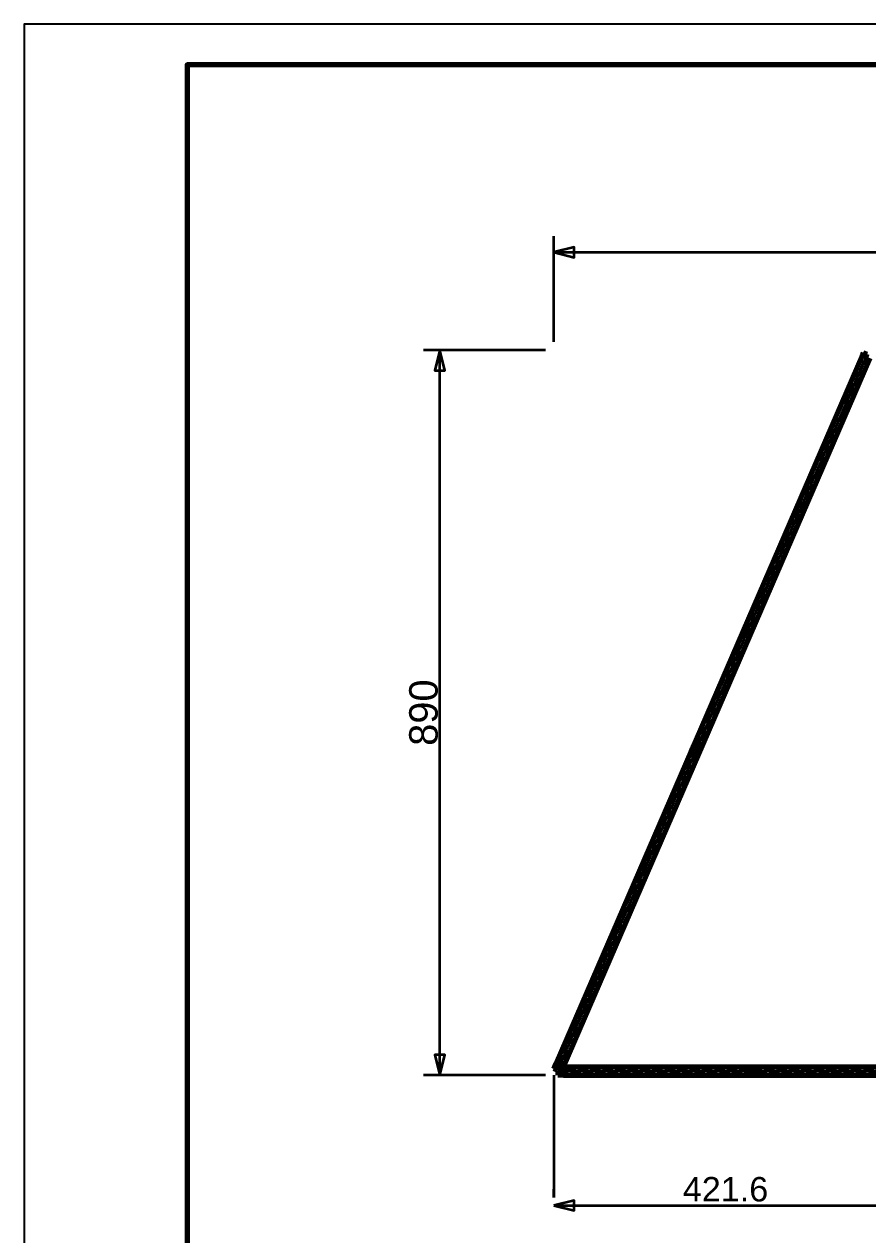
# Model space of a CAD drawing. Header units: millimetres. Extents: x 0 to 420, y 0 to 297.
# Drawn here: x 0 to 103.5, y 148.4 to 297 of the extents above; entities that cross this region are included whole.
import ezdxf
from ezdxf.enums import TextEntityAlignment as Align

# ---------------------------------------------------------------- set-up
doc = ezdxf.new("R2010")
doc.units = ezdxf.units.MM
doc.linetypes.add('DASHED', pattern=[1.524, 1.27, -0.254])
doc.styles.add('GOST', font='Arial')

msp = doc.modelspace()

# ---------------------------------------------------------------- linework, layer by layer
at = {"color": 7, "lineweight": 35}
for p, q in [((65, 258), (65, 271)), ((65, 269), (201.16, 269)), ((64, 257), (49, 257)), ((51, 168), (51, 257)), ((64, 168), (49, 168)), ((65, 168), (65, 153)), ((65, 153), (65, 154)), ((65, 152), (107.16, 152))]:
    msp.add_line(p, q, dxfattribs=at)
at = {"color": 5, "linetype": 'DASHED', "lineweight": 35}
for p, q in [((103.01, 256.64), (65, 168.78)), ((103.47, 256.45), (65.46, 168.58)), ((65.72, 169.2), (103.36, 256.2)), ((103.36, 256.2), (102.9, 256.4)), ((103.47, 256.45), (103.01, 256.64)), ((103.37, 256.19), (103.36, 256.2)), ((103.36, 256.2), (103.36, 256.2)), ((103.39, 256.19), (103.37, 256.19)), ((103.41, 256.18), (103.39, 256.19)), ((103.43, 256.17), (103.41, 256.18)), ((103.46, 256.16), (103.43, 256.17)), ((103.49, 256.14), (103.46, 256.16)), ((103.53, 256.12), (103.49, 256.14)), ((103.57, 256.11), (103.53, 256.12)), ((101.26, 252.62), (101.24, 252.55)), ((101.24, 252.55), (101.26, 252.62)), ((101.28, 252.66), (101.26, 252.62)), ((101.26, 252.62), (101.28, 252.66)), ((101.29, 252.67), (101.28, 252.66)), ((101.28, 252.66), (101.29, 252.67)), ((101.29, 252.67), (101.75, 252.47)), ((101.29, 252.67), (101.75, 252.47)), ((100.82, 251.58), (100.81, 251.57)), ((100.81, 251.57), (100.82, 251.58)), ((100.81, 251.57), (101.27, 251.37)), ((100.81, 251.57), (101.27, 251.37)), ((100.84, 251.62), (100.82, 251.58)), ((100.82, 251.58), (100.84, 251.62)), ((100.86, 251.69), (100.84, 251.62)), ((100.84, 251.62), (100.86, 251.69)), ((100.9, 251.78), (100.86, 251.69)), ((100.86, 251.69), (100.9, 251.78)), ((100.95, 251.88), (100.9, 251.78)), ((100.9, 251.78), (100.95, 251.88)), ((101, 252), (100.95, 251.88)), ((100.95, 251.88), (101, 252)), ((101.05, 252.12), (101, 252)), ((101, 252), (101.05, 252.12)), ((101.1, 252.24), (101.05, 252.12)), ((101.05, 252.12), (101.1, 252.24)), ((101.15, 252.36), (101.1, 252.24)), ((101.1, 252.24), (101.15, 252.36)), ((101.2, 252.46), (101.15, 252.36)), ((101.15, 252.36), (101.2, 252.46)), ((101.24, 252.55), (101.2, 252.46)), ((101.2, 252.46), (101.24, 252.55)), ((101.27, 251.37), (101.28, 251.38)), ((101.28, 251.38), (101.27, 251.37)), ((101.28, 251.38), (101.29, 251.42)), ((101.29, 251.42), (101.28, 251.38)), ((101.29, 251.42), (101.32, 251.49)), ((101.32, 251.49), (101.29, 251.42)), ((101.32, 251.49), (101.36, 251.58)), ((101.36, 251.58), (101.32, 251.49)), ((101.36, 251.58), (101.41, 251.68)), ((101.41, 251.68), (101.36, 251.58)), ((101.41, 251.68), (101.46, 251.8)), ((101.46, 251.8), (101.41, 251.68)), ((101.46, 251.8), (101.51, 251.92)), ((101.51, 251.92), (101.46, 251.8)), ((101.51, 251.92), (101.56, 252.04)), ((101.56, 252.04), (101.51, 251.92)), ((101.56, 252.04), (101.61, 252.16)), ((101.61, 252.16), (101.56, 252.04)), ((101.61, 252.16), (101.66, 252.26)), ((101.66, 252.26), (101.61, 252.16)), ((101.66, 252.26), (101.7, 252.35)), ((101.7, 252.35), (101.66, 252.26)), ((101.7, 252.35), (101.72, 252.42)), ((101.72, 252.42), (101.7, 252.35)), ((101.72, 252.42), (101.74, 252.46)), ((101.74, 252.46), (101.72, 252.42)), ((101.74, 252.46), (101.75, 252.47)), ((101.75, 252.47), (101.74, 252.46)), ((94.85, 237.78), (94.8, 237.67)), ((94.8, 237.67), (94.85, 237.78)), ((94.88, 237.86), (94.85, 237.78)), ((94.85, 237.78), (94.88, 237.86)), ((94.91, 237.93), (94.88, 237.86)), ((94.88, 237.86), (94.91, 237.93)), ((94.93, 237.97), (94.91, 237.93)), ((94.91, 237.93), (94.93, 237.97)), ((94.94, 237.98), (94.93, 237.97)), ((94.93, 237.97), (94.94, 237.98)), ((94.94, 237.98), (95.39, 237.79)), ((94.94, 237.98), (95.39, 237.79)), ((95.37, 237.73), (95.39, 237.77)), ((95.39, 237.77), (95.37, 237.73)), ((95.39, 237.77), (95.39, 237.79)), ((95.39, 237.79), (95.39, 237.77)), ((94.47, 236.9), (94.46, 236.88)), ((94.46, 236.88), (94.47, 236.9)), ((94.46, 236.88), (94.92, 236.68)), ((94.46, 236.88), (94.92, 236.68)), ((94.48, 236.94), (94.47, 236.9)), ((94.47, 236.9), (94.48, 236.94)), ((94.51, 237), (94.48, 236.94)), ((94.48, 236.94), (94.51, 237)), ((94.55, 237.09), (94.51, 237)), ((94.51, 237), (94.55, 237.09)), ((94.59, 237.2), (94.55, 237.09)), ((94.55, 237.09), (94.59, 237.2)), ((94.64, 237.31), (94.59, 237.2)), ((94.59, 237.2), (94.64, 237.31)), ((94.7, 237.43), (94.64, 237.31)), ((94.64, 237.31), (94.7, 237.43)), ((94.75, 237.56), (94.7, 237.43)), ((94.7, 237.43), (94.75, 237.56)), ((94.8, 237.67), (94.75, 237.56)), ((94.75, 237.56), (94.8, 237.67)), ((94.92, 236.7), (94.94, 236.74)), ((94.94, 236.74), (94.92, 236.7)), ((94.92, 236.68), (94.92, 236.7)), ((94.92, 236.7), (94.92, 236.68)), ((94.94, 236.74), (94.97, 236.8)), ((94.97, 236.8), (94.94, 236.74)), ((94.97, 236.8), (95.01, 236.89)), ((95.01, 236.89), (94.97, 236.8)), ((95.01, 236.89), (95.05, 237)), ((95.05, 237), (95.01, 236.89)), ((95.05, 237), (95.1, 237.11)), ((95.1, 237.11), (95.05, 237)), ((95.1, 237.11), (95.16, 237.24)), ((95.16, 237.24), (95.1, 237.11)), ((95.16, 237.24), (95.21, 237.36)), ((95.21, 237.36), (95.16, 237.24)), ((95.21, 237.36), (95.26, 237.47)), ((95.26, 237.47), (95.21, 237.36)), ((95.26, 237.47), (95.31, 237.58)), ((95.31, 237.58), (95.26, 237.47)), ((95.31, 237.58), (95.34, 237.67)), ((95.34, 237.67), (95.31, 237.58)), ((95.34, 237.67), (95.37, 237.73)), ((95.37, 237.73), (95.34, 237.67)), ((88.45, 222.99), (88.4, 222.87)), ((88.4, 222.87), (88.45, 222.99)), ((88.49, 223.09), (88.45, 222.99)), ((88.45, 222.99), (88.49, 223.09)), ((88.53, 223.18), (88.49, 223.09)), ((88.49, 223.09), (88.53, 223.18)), ((88.56, 223.25), (88.53, 223.18)), ((88.53, 223.18), (88.56, 223.25)), ((88.58, 223.29), (88.56, 223.25)), ((88.56, 223.25), (88.58, 223.29)), ((88.58, 223.3), (89.04, 223.1)), ((88.58, 223.3), (88.58, 223.29)), ((88.58, 223.3), (89.04, 223.1)), ((88.58, 223.29), (88.58, 223.3)), ((88.91, 222.79), (88.95, 222.89)), ((88.95, 222.89), (88.91, 222.79)), ((88.95, 222.89), (88.99, 222.98)), ((88.99, 222.98), (88.95, 222.89)), ((88.99, 222.98), (89.02, 223.05)), ((89.02, 223.05), (88.99, 222.98)), ((89.02, 223.05), (89.04, 223.09)), ((89.04, 223.09), (89.02, 223.05)), ((89.04, 223.09), (89.04, 223.1)), ((89.04, 223.1), (89.04, 223.09)), ((88.13, 222.25), (88.11, 222.21)), ((88.11, 222.21), (88.13, 222.25)), ((88.11, 222.21), (88.11, 222.2)), ((88.11, 222.2), (88.11, 222.21)), ((88.11, 222.2), (88.57, 222)), ((88.11, 222.2), (88.57, 222)), ((88.16, 222.32), (88.13, 222.25)), ((88.13, 222.25), (88.16, 222.32)), ((88.2, 222.41), (88.16, 222.32)), ((88.16, 222.32), (88.2, 222.41)), ((88.24, 222.51), (88.2, 222.41)), ((88.2, 222.41), (88.24, 222.51)), ((88.29, 222.63), (88.24, 222.51)), ((88.24, 222.51), (88.29, 222.63)), ((88.35, 222.75), (88.29, 222.63)), ((88.29, 222.63), (88.35, 222.75)), ((88.4, 222.87), (88.35, 222.75)), ((88.35, 222.75), (88.4, 222.87)), ((88.57, 222.01), (88.59, 222.05)), ((88.59, 222.05), (88.57, 222.01)), ((88.57, 222), (88.57, 222.01)), ((88.57, 222.01), (88.57, 222)), ((88.59, 222.05), (88.62, 222.12)), ((88.62, 222.12), (88.59, 222.05)), ((88.62, 222.12), (88.66, 222.21)), ((88.66, 222.21), (88.62, 222.12)), ((88.66, 222.21), (88.7, 222.31)), ((88.7, 222.31), (88.66, 222.21)), ((88.7, 222.31), (88.75, 222.43)), ((88.75, 222.43), (88.7, 222.31)), ((88.75, 222.43), (88.8, 222.55)), ((88.8, 222.55), (88.75, 222.43)), ((88.8, 222.55), (88.86, 222.67)), ((88.86, 222.67), (88.8, 222.55)), ((88.86, 222.67), (88.91, 222.79)), ((88.91, 222.79), (88.86, 222.67)), ((81.94, 207.94), (81.99, 208.06)), ((81.99, 208.06), (82.05, 208.19)), ((82.05, 208.19), (82.1, 208.3)), ((82.1, 208.3), (82.14, 208.41)), ((82.14, 208.41), (82.18, 208.49)), ((82.18, 208.49), (82.21, 208.56)), ((82.21, 208.56), (82.23, 208.6)), ((82.23, 208.61), (82.69, 208.42)), ((82.23, 208.61), (82.69, 208.42)), ((82.23, 208.6), (82.23, 208.61)), ((82.5, 207.99), (82.56, 208.1)), ((82.56, 208.1), (82.5, 207.99)), ((82.56, 208.1), (82.6, 208.21)), ((82.6, 208.21), (82.56, 208.1)), ((82.6, 208.21), (82.64, 208.3)), ((82.64, 208.3), (82.6, 208.21)), ((82.64, 208.3), (82.67, 208.36)), ((82.67, 208.36), (82.64, 208.3)), ((82.67, 208.36), (82.68, 208.4)), ((82.68, 208.4), (82.67, 208.36)), ((82.68, 208.4), (82.69, 208.42)), ((82.69, 208.42), (82.68, 208.4)), ((81.75, 207.51), (81.76, 207.53)), ((81.75, 207.51), (82.21, 207.32)), ((81.75, 207.51), (82.21, 207.32)), ((81.76, 207.53), (81.78, 207.57)), ((81.78, 207.57), (81.81, 207.63)), ((81.81, 207.63), (81.84, 207.72)), ((81.84, 207.72), (81.89, 207.83)), ((81.89, 207.83), (81.94, 207.94)), ((82.21, 207.32), (82.22, 207.33)), ((82.22, 207.33), (82.21, 207.32)), ((82.22, 207.33), (82.24, 207.37)), ((82.24, 207.37), (82.22, 207.33)), ((82.24, 207.37), (82.27, 207.44)), ((82.27, 207.44), (82.24, 207.37)), ((82.27, 207.44), (82.3, 207.52)), ((82.3, 207.52), (82.27, 207.44)), ((82.3, 207.52), (82.35, 207.63)), ((82.35, 207.63), (82.3, 207.52)), ((82.35, 207.63), (82.4, 207.74)), ((82.4, 207.74), (82.35, 207.63)), ((82.4, 207.74), (82.45, 207.87)), ((82.45, 207.87), (82.4, 207.74)), ((82.45, 207.87), (82.5, 207.99)), ((82.5, 207.99), (82.45, 207.87)), ((75.59, 193.26), (75.54, 193.14)), ((75.54, 193.14), (75.59, 193.26)), ((75.64, 193.38), (75.59, 193.26)), ((75.59, 193.26), (75.64, 193.38)), ((75.69, 193.5), (75.64, 193.38)), ((75.64, 193.38), (75.69, 193.5)), ((75.74, 193.62), (75.69, 193.5)), ((75.69, 193.5), (75.74, 193.62)), ((75.79, 193.72), (75.74, 193.62)), ((75.74, 193.62), (75.79, 193.72)), ((75.83, 193.81), (75.79, 193.72)), ((75.79, 193.72), (75.83, 193.81)), ((75.85, 193.88), (75.83, 193.81)), ((75.83, 193.81), (75.85, 193.88)), ((75.87, 193.92), (75.85, 193.88)), ((75.85, 193.88), (75.87, 193.92)), ((75.88, 193.93), (75.87, 193.92)), ((75.87, 193.92), (75.88, 193.93)), ((75.88, 193.93), (76.34, 193.73)), ((75.88, 193.93), (76.34, 193.73)), ((76.05, 193.06), (76.1, 193.18)), ((76.1, 193.18), (76.05, 193.06)), ((76.1, 193.18), (76.15, 193.3)), ((76.15, 193.3), (76.1, 193.18)), ((76.15, 193.3), (76.2, 193.42)), ((76.2, 193.42), (76.15, 193.3)), ((76.2, 193.42), (76.25, 193.52)), ((76.25, 193.52), (76.2, 193.42)), ((76.25, 193.52), (76.29, 193.61)), ((76.29, 193.61), (76.25, 193.52)), ((76.29, 193.61), (76.31, 193.68)), ((76.31, 193.68), (76.29, 193.61)), ((76.31, 193.68), (76.33, 193.72)), ((76.33, 193.72), (76.31, 193.68)), ((76.33, 193.72), (76.34, 193.73)), ((76.34, 193.73), (76.33, 193.72)), ((75.41, 192.84), (75.4, 192.83)), ((75.4, 192.83), (75.41, 192.84)), ((75.4, 192.83), (75.86, 192.63)), ((75.4, 192.83), (75.86, 192.63)), ((75.43, 192.88), (75.41, 192.84)), ((75.41, 192.84), (75.43, 192.88)), ((75.45, 192.95), (75.43, 192.88)), ((75.43, 192.88), (75.45, 192.95)), ((75.49, 193.04), (75.45, 192.95)), ((75.45, 192.95), (75.49, 193.04)), ((75.54, 193.14), (75.49, 193.04)), ((75.49, 193.04), (75.54, 193.14)), ((75.86, 192.63), (75.87, 192.64)), ((75.87, 192.64), (75.86, 192.63)), ((75.87, 192.64), (75.88, 192.68)), ((75.88, 192.68), (75.87, 192.64)), ((75.88, 192.68), (75.91, 192.75)), ((75.91, 192.75), (75.88, 192.68)), ((75.91, 192.75), (75.95, 192.84)), ((75.95, 192.84), (75.91, 192.75)), ((75.95, 192.84), (76, 192.94)), ((76, 192.94), (75.95, 192.84)), ((76, 192.94), (76.05, 193.06)), ((76.05, 193.06), (76, 192.94)), ((69.14, 178.35), (69.1, 178.26)), ((69.1, 178.26), (69.14, 178.35)), ((69.18, 178.46), (69.14, 178.35)), ((69.14, 178.35), (69.18, 178.46)), ((69.23, 178.57), (69.18, 178.46)), ((69.18, 178.46), (69.23, 178.57)), ((69.29, 178.69), (69.23, 178.57)), ((69.23, 178.57), (69.29, 178.69)), ((69.34, 178.82), (69.29, 178.69)), ((69.29, 178.69), (69.34, 178.82)), ((69.39, 178.93), (69.34, 178.82)), ((69.34, 178.82), (69.39, 178.93)), ((69.44, 179.04), (69.39, 178.93)), ((69.39, 178.93), (69.44, 179.04)), ((69.47, 179.12), (69.44, 179.04)), ((69.44, 179.04), (69.47, 179.12)), ((69.5, 179.19), (69.47, 179.12)), ((69.47, 179.12), (69.5, 179.19)), ((69.52, 179.23), (69.5, 179.19)), ((69.5, 179.19), (69.52, 179.23)), ((69.53, 179.25), (69.52, 179.23)), ((69.52, 179.23), (69.53, 179.25)), ((69.53, 179.25), (69.99, 179.05)), ((69.53, 179.25), (69.99, 179.05)), ((69.64, 178.26), (69.69, 178.37)), ((69.69, 178.37), (69.64, 178.26)), ((69.69, 178.37), (69.75, 178.5)), ((69.75, 178.5), (69.69, 178.37)), ((69.75, 178.5), (69.8, 178.62)), ((69.8, 178.62), (69.75, 178.5)), ((69.8, 178.62), (69.85, 178.73)), ((69.85, 178.73), (69.8, 178.62)), ((69.85, 178.73), (69.9, 178.84)), ((69.9, 178.84), (69.85, 178.73)), ((69.9, 178.84), (69.93, 178.93)), ((69.93, 178.93), (69.9, 178.84)), ((69.93, 178.93), (69.96, 178.99)), ((69.96, 178.99), (69.93, 178.93)), ((69.96, 178.99), (69.98, 179.03)), ((69.98, 179.03), (69.96, 178.99)), ((69.98, 179.03), (69.99, 179.05)), ((69.99, 179.05), (69.98, 179.03)), ((69.06, 178.16), (69.05, 178.14)), ((69.05, 178.14), (69.06, 178.16)), ((69.05, 178.14), (69.51, 177.95)), ((69.05, 178.14), (69.51, 177.95)), ((69.07, 178.2), (69.06, 178.16)), ((69.06, 178.16), (69.07, 178.2)), ((69.1, 178.26), (69.07, 178.2)), ((69.07, 178.2), (69.1, 178.26)), ((69.51, 177.96), (69.53, 178)), ((69.53, 178), (69.51, 177.96)), ((69.51, 177.95), (69.51, 177.96)), ((69.51, 177.96), (69.51, 177.95)), ((69.53, 178), (69.56, 178.07)), ((69.56, 178.07), (69.53, 178)), ((69.56, 178.07), (69.6, 178.15)), ((69.6, 178.15), (69.56, 178.07)), ((69.6, 178.15), (69.64, 178.26)), ((69.64, 178.26), (69.6, 178.15)), ((65.46, 168.58), (65, 168.78)), ((65.72, 169.2), (65.27, 169.4)), ((65.51, 168.5), (192.66, 168.5)), ((65.51, 168.5), (65.51, 168)), ((65.51, 168), (192.66, 168)), ((65.73, 169.2), (65.72, 169.2)), ((65.74, 169.19), (65.73, 169.2)), ((65.75, 169.19), (65.74, 169.19)), ((65.77, 169.18), (65.75, 169.19)), ((65.8, 169.17), (65.77, 169.18)), ((65.83, 169.16), (65.8, 169.17)), ((65.86, 169.14), (65.83, 169.16)), ((65.9, 169.12), (65.86, 169.14)), ((65.94, 169.11), (65.9, 169.12)), ((65.98, 169.09), (65.94, 169.11)), ((66.03, 169.07), (65.98, 169.09)), ((66.08, 169.04), (66.03, 169.07)), ((66.13, 169.02), (66.08, 169.04)), ((66.18, 169), (66.13, 169.02)), ((66.18, 169), (66.18, 168.94)), ((66.18, 168.94), (66.18, 168.89)), ((66.18, 168.89), (66.18, 168.83)), ((66.18, 168.83), (66.18, 168.78)), ((66.18, 168.78), (66.18, 168.73)), ((66.18, 168.73), (66.18, 168.69)), ((66.18, 168.69), (66.18, 168.65)), ((66.18, 168.65), (66.18, 168.61)), ((66.18, 168.61), (66.18, 168.58)), ((66.18, 168.58), (66.18, 168.55)), ((66.18, 168.55), (66.18, 168.53)), ((66.18, 168.53), (66.18, 168.51)), ((66.18, 168.51), (66.18, 168.5)), ((192.66, 168.5), (66.18, 168.5)), ((66.18, 168.5), (66.18, 168)), ((66.18, 168.5), (66.18, 168.5)), ((88.58, 168.5), (88.56, 168.5)), ((88.56, 168), (88.56, 168.5)), ((88.56, 168), (88.56, 168.5)), ((88.56, 168.5), (88.58, 168.5)), ((88.56, 168), (88.58, 168)), ((88.58, 168), (88.56, 168)), ((88.62, 168.5), (88.58, 168.5)), ((88.58, 168.5), (88.62, 168.5)), ((88.58, 168), (88.62, 168)), ((88.62, 168), (88.58, 168)), ((88.69, 168.5), (88.62, 168.5)), ((88.62, 168.5), (88.69, 168.5)), ((88.62, 168), (88.69, 168)), ((88.69, 168), (88.62, 168)), ((88.79, 168.5), (88.69, 168.5)), ((88.69, 168.5), (88.79, 168.5)), ((88.69, 168), (88.79, 168)), ((88.79, 168), (88.69, 168)), ((88.9, 168.5), (88.79, 168.5)), ((88.79, 168.5), (88.9, 168.5)), ((88.79, 168), (88.9, 168)), ((88.9, 168), (88.79, 168)), ((89.03, 168.5), (88.9, 168.5)), ((88.9, 168.5), (89.03, 168.5)), ((88.9, 168), (89.03, 168)), ((89.03, 168), (88.9, 168)), ((89.16, 168.5), (89.03, 168.5)), ((89.03, 168.5), (89.16, 168.5)), ((89.03, 168), (89.16, 168)), ((89.16, 168), (89.03, 168)), ((89.3, 168.5), (89.16, 168.5)), ((89.16, 168.5), (89.3, 168.5)), ((89.16, 168), (89.3, 168)), ((89.3, 168), (89.16, 168)), ((89.42, 168.5), (89.3, 168.5)), ((89.3, 168.5), (89.42, 168.5)), ((89.3, 168), (89.42, 168)), ((89.42, 168), (89.3, 168)), ((89.54, 168.5), (89.42, 168.5)), ((89.42, 168.5), (89.54, 168.5)), ((89.42, 168), (89.54, 168)), ((89.54, 168), (89.42, 168)), ((89.63, 168.5), (89.54, 168.5)), ((89.54, 168.5), (89.63, 168.5)), ((89.54, 168), (89.63, 168)), ((89.63, 168), (89.54, 168)), ((89.7, 168.5), (89.63, 168.5)), ((89.63, 168.5), (89.7, 168.5)), ((89.63, 168), (89.7, 168)), ((89.7, 168), (89.63, 168)), ((89.75, 168.5), (89.7, 168.5)), ((89.7, 168.5), (89.75, 168.5)), ((89.7, 168), (89.75, 168)), ((89.75, 168), (89.7, 168)), ((89.76, 168.5), (89.75, 168.5)), ((89.75, 168.5), (89.76, 168.5)), ((89.75, 168), (89.76, 168)), ((89.76, 168), (89.75, 168)), ((89.76, 168), (89.76, 168.5)), ((89.76, 168), (89.76, 168.5))]:
    msp.add_line(p, q, dxfattribs=at)
at = {"color": 1, "lineweight": 70}
for p, q in [((102.9, 256.4), (65.27, 169.4)), ((66.18, 169), (103.82, 256)), ((102.9, 256.4), (103.01, 256.64)), ((102.91, 256.39), (102.9, 256.4)), ((102.92, 256.39), (102.91, 256.39)), ((102.95, 256.37), (102.92, 256.39)), ((102.99, 256.36), (102.95, 256.37)), ((103.04, 256.34), (102.99, 256.36)), ((103.47, 256.45), (103.01, 256.64)), ((103.1, 256.31), (103.04, 256.34)), ((103.17, 256.28), (103.1, 256.31)), ((103.25, 256.25), (103.17, 256.28)), ((103.33, 256.21), (103.25, 256.25)), ((103.42, 256.17), (103.33, 256.21)), ((103.36, 256.2), (103.47, 256.45)), ((103.52, 256.13), (103.42, 256.17)), ((103.61, 256.09), (103.52, 256.13)), ((81.99, 208.06), (81.94, 207.94)), ((82.05, 208.19), (81.99, 208.06)), ((82.1, 208.3), (82.05, 208.19)), ((82.14, 208.41), (82.1, 208.3)), ((82.18, 208.49), (82.14, 208.41)), ((82.21, 208.56), (82.18, 208.49)), ((82.23, 208.6), (82.21, 208.56)), ((82.23, 208.61), (82.23, 208.6)), ((81.76, 207.53), (81.75, 207.51)), ((81.78, 207.57), (81.76, 207.53)), ((81.81, 207.63), (81.78, 207.57)), ((81.84, 207.72), (81.81, 207.63)), ((81.89, 207.83), (81.84, 207.72)), ((81.94, 207.94), (81.89, 207.83)), ((65, 168.78), (65.27, 169.4)), ((65.46, 168.58), (65, 168.78)), ((65.27, 169.4), (65.27, 169.39)), ((65.27, 169.39), (65.29, 169.39)), ((65.29, 169.39), (65.32, 169.37)), ((65.32, 169.37), (65.36, 169.36)), ((65.36, 169.36), (65.41, 169.34)), ((65.41, 169.34), (65.47, 169.31)), ((65.72, 169.2), (65.46, 168.58)), ((65.47, 169.31), (65.53, 169.28)), ((66.18, 168.5), (65.51, 168.5)), ((65.51, 168.5), (65.51, 168)), ((66.18, 168), (65.51, 168)), ((65.53, 169.28), (65.61, 169.25)), ((65.61, 169.25), (65.7, 169.21)), ((65.7, 169.21), (65.79, 169.17)), ((65.79, 169.17), (65.88, 169.13)), ((65.88, 169.13), (65.98, 169.09)), ((65.98, 169.09), (66.08, 169.04)), ((66.08, 169.04), (66.18, 169)), ((66.18, 169), (66.18, 168.89)), ((192.66, 169), (66.18, 169)), ((66.18, 168.89), (66.18, 168.78)), ((66.18, 168.78), (66.18, 168.67)), ((66.18, 168.67), (66.18, 168.57)), ((66.18, 168.57), (66.18, 168.47)), ((66.18, 168.47), (66.18, 168.38)), ((66.18, 168.38), (66.18, 168.29)), ((66.18, 168.29), (66.18, 168.22)), ((66.18, 168.22), (66.18, 168.15)), ((66.18, 168.15), (66.18, 168.1)), ((66.18, 168.1), (66.18, 168.06)), ((66.18, 168.06), (66.18, 168.03)), ((66.18, 168.03), (66.18, 168.01)), ((66.18, 168.01), (66.18, 168)), ((66.18, 168), (192.66, 168))]:
    msp.add_line(p, q, dxfattribs=at)
at = {"color": 7, "lineweight": 25}
msp.add_lwpolyline([(0, 0), (420, 0), (420, 297), (0, 297)], close=True, dxfattribs=at)
at = {"color": 7, "lineweight": 70}
msp.add_lwpolyline([(20, 5), (415, 5), (415, 292), (20, 292)], close=True, dxfattribs=at)
at = {"color": 7, "lineweight": 35}
for points in [[(65, 269), (67.5, 268.38), (67.5, 269.62)], [(51, 257), (50.38, 254.5), (51.62, 254.5)], [(51, 168), (51.62, 170.5), (50.38, 170.5)], [(65, 152), (67.5, 151.37), (67.5, 152.62)]]:
    msp.add_lwpolyline(points, close=True, dxfattribs=at)

# ---------------------------------------------------------------- texts
at = {"color": 7, "style": 'GOST'}
msp.add_text('890', height=3.5, rotation=90, dxfattribs=at).set_placement((49, 212.5), align=Align.MIDDLE)
msp.add_text('421.6', height=3, dxfattribs=at).set_placement((86.08, 154), align=Align.MIDDLE)

doc.saveas('drawing.dxf')
